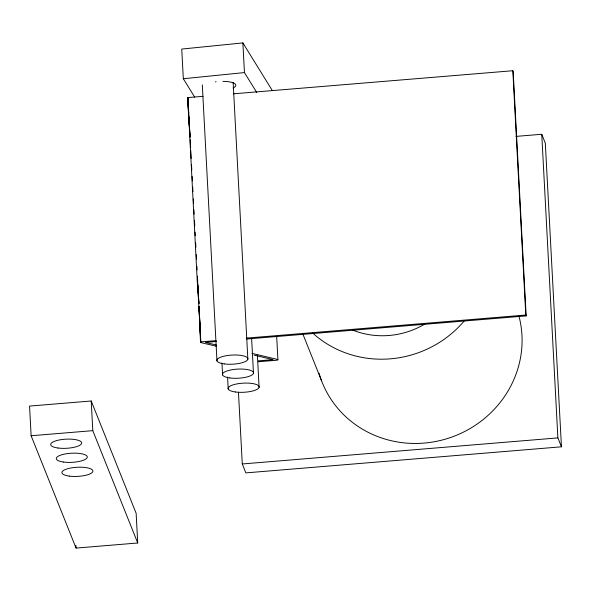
<?xml version="1.0" encoding="UTF-8"?>
<svg xmlns="http://www.w3.org/2000/svg" width="591" height="591" viewBox="0 0 591 591"><rect width="100%" height="100%" fill="white"/><g stroke="black" fill="none" stroke-linecap="round" stroke-linejoin="round"><path stroke-width="0.89" d="M272.252 90.453L242.871 42.914L181.747 49.068L183.321 78.729L194.698 97.131M183.321 78.729L244.452 72.575L256.775 92.514M203.134 96.318L188.861 97.5A1.529 0.451 -3 0 0 187.591 97.862A1.529 0.451 -3 0 0 187.975 98.313L188.211 102.804M233.327 93.821L512.818 70.728L513.173 71.607L526.153 315.904L246.654 339.005M515.987 136.395L541.748 134.268L545.316 143.185L561.45 446.811L245.841 472.889L242.28 463.972L238.461 392.21M216.121 340.623L201.841 341.797A1.529 0.451 -3 0 0 200.571 342.167A1.529 0.451 -3 0 0 200.955 342.617L216.469 346.274M246.307 338.126L525.798 315.033L526.153 315.904M216.439 341.502L205.402 342.411L216.313 344.989M258.363 360.85L273.072 359.631L254.167 355.169M258.282 361.758L276.632 360.244A1.529 0.451 -3 0 0 277.903 359.882A1.529 0.451 -3 0 0 277.519 359.431L251.929 353.388M91.213 400.993L29.55 406.083L31.124 435.752L76.062 548.086L137.725 542.989L136.144 513.328L91.213 400.993L92.794 430.654L137.725 542.989M31.124 435.752L92.794 430.654M242.28 463.972L557.882 437.894L561.45 446.811M302.843 333.996L321.57 380.803M187.51 97.988L190.021 137.208M198.295 293.705L197.512 280.969L200.763 342.041L199.551 317.411M198.406 295.53L198.886 303.722L197.246 281.213L187.775 97.744L189.408 126.186M189.563 128.934L189.984 136.277M541.748 134.268L557.882 437.894M512.818 70.728L525.798 315.033M276.662 336.235L277.903 359.587M242.871 42.914L244.452 72.575M257.38 355.125L259.087 387.327M251.618 338.318L253.473 373.283M233.142 82.297L247.858 359.239M227.572 377.021L228.207 388.981M221.957 362.977L222.593 374.938M202.299 84.897L216.971 360.894M188.403 106.395L188.788 113.583M188.98 117.173L189.408 125.255M189.6 128.853L190.029 136.935M190.169 139.624L190.597 147.713M190.745 150.402L191.174 158.491M191.506 164.778L191.794 170.164M192.127 176.45L192.363 180.942M192.703 187.229L192.939 191.72M193.323 198.908L193.56 203.4M193.892 209.687L194.136 214.178M194.469 220.465L194.757 225.851M195.089 232.137L195.281 235.735M195.658 242.916L195.902 247.407M196.278 254.595L196.522 259.087M196.899 266.268L197.091 269.865M197.424 276.152L197.712 281.538M197.904 285.128L198.288 292.316M198.428 295.012L198.857 303.094M199.049 306.685L199.477 314.774M199.625 317.463L200.054 325.552M200.194 328.241L200.622 336.331M75.914 545.39L76.062 548.086M199.463 315.587L199.019 306.463L200.497 342.292M518.942 316.096A104.001 98.911 -21.8 0 1 444.971 439.268A104.001 98.911 -21.8 0 1 319.074 373.261M464.186 320.972A104.001 98.911 -21.8 0 1 312.491 332.851M424.892 324.008A79.534 75.641 -21.8 0 1 352.421 329.992M222.881 81.366A15.551 4.573 -3 0 1 233.009 88.015M215.368 81.898A15.551 4.573 -3 0 1 216.099 81.802M69.273 476.11A15.536 4.573 -3 0 0 92.92 471.19A15.536 4.573 -3 0 0 70.019 468.153A15.536 4.573 -3 0 0 69.273 476.11M63.658 462.066A15.536 4.573 -3 0 0 87.298 457.146A15.536 4.573 -3 0 0 64.404 454.11A15.536 4.573 -3 0 0 63.658 462.066M58.044 448.022A15.536 4.573 -3 0 0 81.684 443.102A15.536 4.573 -3 0 0 58.782 440.066A15.536 4.573 -3 0 0 58.044 448.022M224.262 363.916A15.536 4.573 -3 0 0 247.902 358.996A15.536 4.573 -3 0 0 225.001 355.952A15.536 4.573 -3 0 0 224.262 363.916M229.877 377.952A15.536 4.573 -3 0 0 253.517 373.039A15.536 4.573 -3 0 0 230.623 369.996A15.536 4.573 -3 0 0 229.877 377.952M235.491 391.996A15.536 4.573 -3 0 0 259.139 387.075A15.536 4.573 -3 0 0 236.237 384.039A15.536 4.573 -3 0 0 235.491 391.996"/></g></svg>
